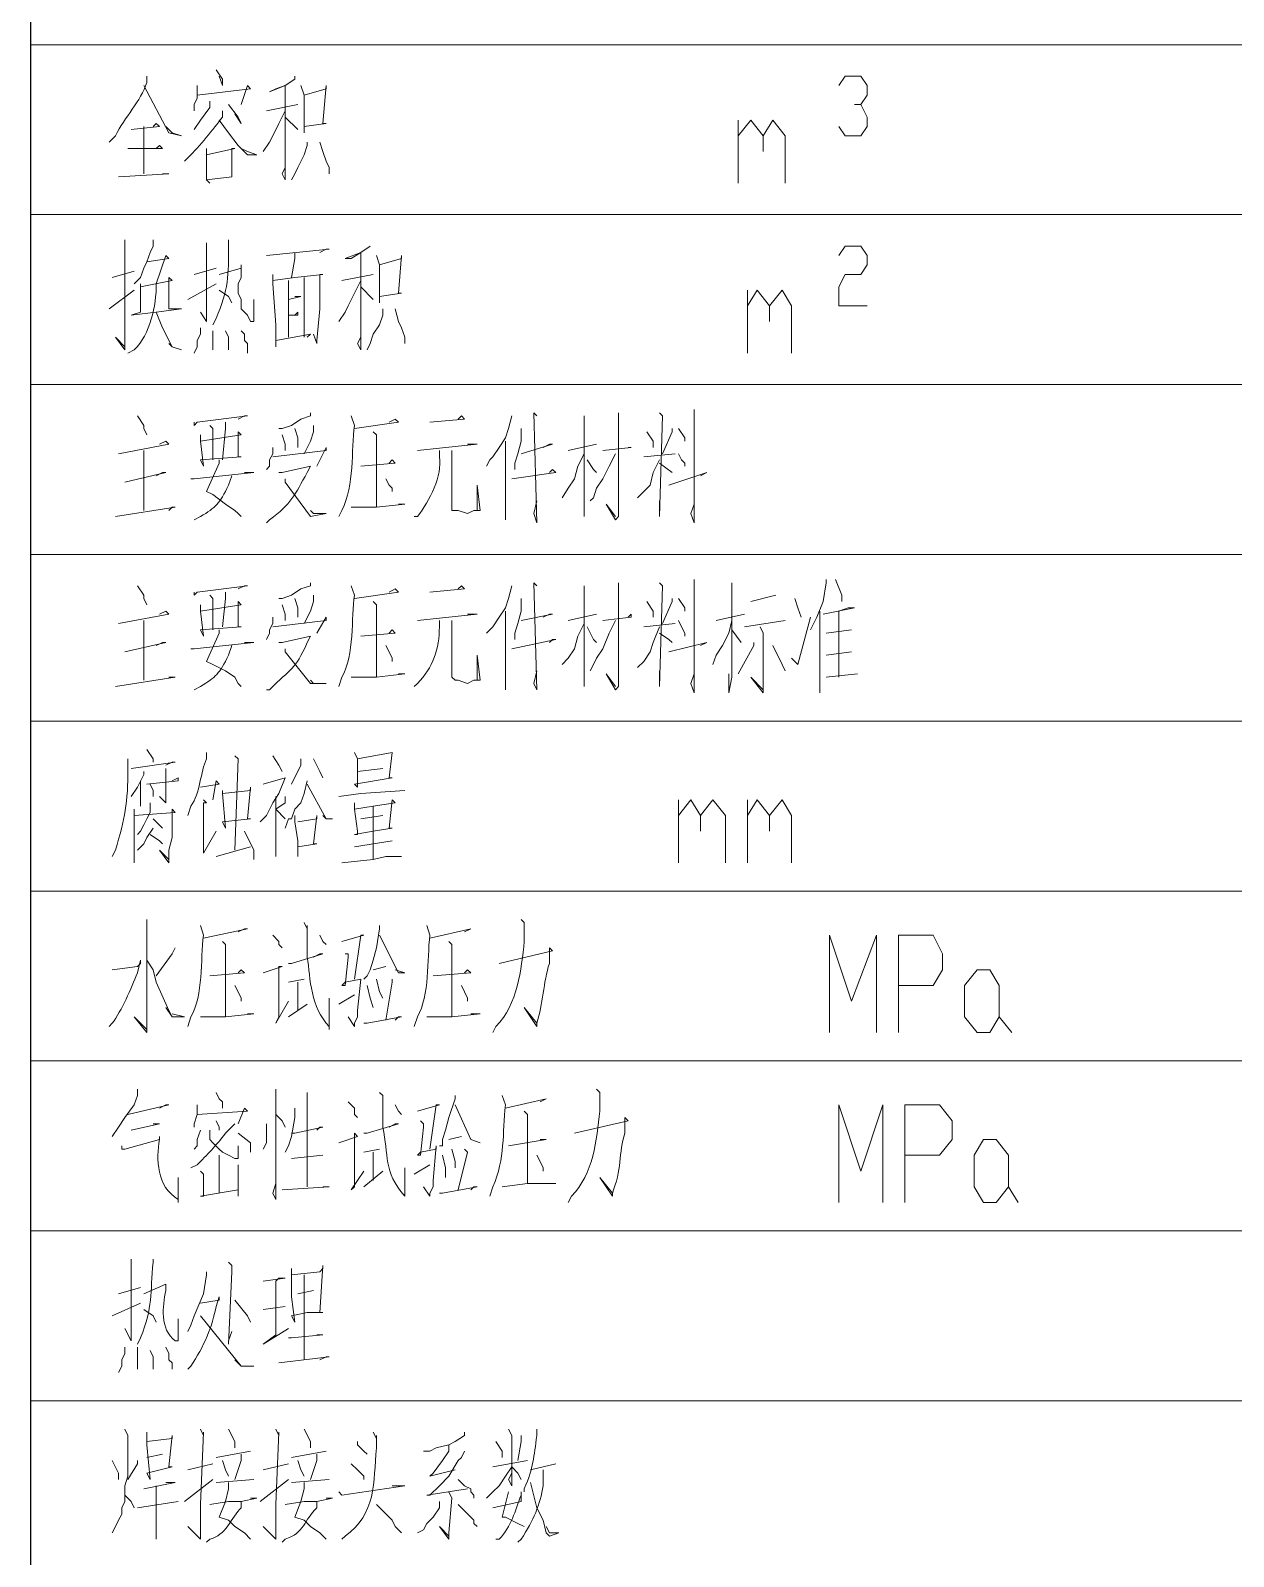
# Model space of a CAD drawing. Header units: millimetres. Extents: x 1435 to 2259, y 1083 to 2249.
# Drawn here: x 2074.3 to 2143.2, y 2023.4 to 2110.7 of the extents above; entities that cross this region are included whole.
import ezdxf

# ---------------------------------------------------------------- set-up
doc = ezdxf.new("R2010")
doc.units = ezdxf.units.MM
doc.layers.add('1', color=7, linetype='Continuous')

msp = doc.modelspace()

# ---------------------------------------------------------------- linework, layer by layer
at = {"layer": '1', "color": 0, "lineweight": 25}
msp.add_lwpolyline([(2240.665, 1828.579), (2240.665, 2230.699), (2074.345, 2230.699), (2074.345, 1760.539)], dxfattribs=at)
at = {"layer": '1', "color": 0, "lineweight": 9}
for points in [[(2240.665, 2109.919), (2074.345, 2109.919)], [(2084.965, 2108.479), (2085.325, 2107.939), (2085.325, 2107.579), (2085.145, 2108.119)], [(2080.825, 2107.579), (2082.265, 2104.879), (2082.985, 2104.699), (2082.445, 2104.879), (2082.085, 2105.239)], [(2083.885, 2107.579), (2083.885, 2106.859), (2083.705, 2106.499), (2083.705, 2106.139), (2083.705, 2106.499), (2083.885, 2106.859)], [(2083.885, 2107.039), (2086.945, 2107.399), (2086.765, 2107.579), (2086.405, 2106.499)], [(2089.465, 2108.119), (2089.465, 2107.939), (2088.925, 2107.579), (2088.385, 2107.399), (2088.025, 2107.219), (2088.925, 2107.579), (2088.925, 2102.179), (2088.745, 2102.539), (2088.925, 2102.899)], [(2089.825, 2107.579), (2090.005, 2107.039), (2090.005, 2104.879), (2090.005, 2105.239), (2091.265, 2105.419), (2091.085, 2105.419), (2091.265, 2107.579), (2091.265, 2107.399), (2090.005, 2107.039)], [(2120.605, 2107.579), (2120.965, 2108.119), (2121.865, 2108.119), (2122.225, 2107.579), (2122.225, 2107.039), (2121.865, 2106.499), (2121.505, 2106.499)], [(2084.605, 2106.679), (2084.605, 2106.319), (2084.065, 2105.599), (2083.705, 2105.059)], [(2085.685, 2106.499), (2086.225, 2105.779), (2086.405, 2105.419), (2086.045, 2105.959)], [(2088.925, 2106.139), (2088.565, 2105.419), (2088.205, 2104.699), (2088.025, 2104.339), (2087.665, 2103.799)], [(2087.845, 2106.139), (2089.645, 2106.499)], [(2088.925, 2105.779), (2089.645, 2105.059)], [(2121.865, 2106.499), (2122.225, 2105.779), (2122.225, 2105.239), (2121.865, 2104.699), (2120.965, 2104.699), (2120.605, 2105.239)], [(2080.105, 2105.059), (2081.725, 2105.239), (2081.545, 2105.419), (2081.365, 2105.239)], [(2080.825, 2105.239), (2080.825, 2102.539)], [(2085.145, 2105.599), (2085.685, 2104.879), (2086.225, 2104.159), (2086.765, 2103.619), (2087.305, 2103.619), (2086.765, 2103.799), (2086.405, 2103.979)], [(2114.845, 2101.999), (2114.845, 2105.599)], [(2114.845, 2104.699), (2115.565, 2105.599), (2116.285, 2104.699), (2116.285, 2103.799)], [(2116.285, 2104.699), (2116.825, 2105.599), (2117.545, 2104.699), (2117.545, 2101.999)], [(2079.925, 2103.979), (2081.905, 2103.979), (2081.725, 2104.159), (2081.545, 2103.979)], [(2084.425, 2103.979), (2084.425, 2103.619), (2084.425, 2102.179), (2084.605, 2101.999), (2084.425, 2102.179), (2085.865, 2102.359), (2085.865, 2102.359), (2085.865, 2103.979), (2086.045, 2103.979), (2084.425, 2103.619)], [(2090.185, 2104.339), (2090.185, 2104.159), (2090.005, 2103.619), (2089.645, 2102.899), (2089.465, 2102.539), (2089.285, 2102.179)], [(2090.905, 2104.339), (2091.085, 2103.799), (2091.265, 2103.259), (2091.445, 2102.899), (2091.445, 2102.719), (2091.445, 2102.539)], [(2079.385, 2102.359), (2082.265, 2102.539), (2082.085, 2102.539), (2081.905, 2102.539)], [(2240.665, 2100.199), (2074.345, 2100.199)], [(2079.745, 2098.759), (2079.745, 2098.399), (2079.745, 2098.579), (2079.745, 2092.459), (2079.205, 2093.179), (2079.745, 2092.639)], [(2080.285, 2096.239), (2080.645, 2096.599), (2080.825, 2097.139), (2081.005, 2097.499), (2081.185, 2098.039), (2081.365, 2098.399), (2081.365, 2098.759)], [(2084.425, 2098.579), (2084.425, 2094.079), (2084.065, 2094.619)], [(2087.845, 2097.859), (2091.445, 2098.219), (2091.265, 2098.219), (2090.905, 2098.039)], [(2089.465, 2098.039), (2089.465, 2097.679), (2089.285, 2096.599)], [(2093.785, 2098.399), (2093.785, 2098.399), (2093.245, 2098.039), (2092.705, 2097.679), (2092.345, 2097.679), (2093.245, 2098.039), (2093.245, 2092.459), (2093.065, 2092.819), (2093.245, 2093.179)], [(2094.145, 2097.859), (2094.325, 2097.319), (2094.325, 2095.159), (2094.325, 2095.519), (2095.585, 2095.699), (2095.405, 2095.699), (2095.585, 2097.859), (2095.585, 2097.679), (2094.325, 2097.319)], [(2120.605, 2097.859), (2120.965, 2098.399), (2121.865, 2098.399), (2122.225, 2097.859), (2122.225, 2097.319), (2121.865, 2096.779), (2120.965, 2096.779), (2120.605, 2096.059), (2120.605, 2094.979), (2122.225, 2094.979)], [(2079.025, 2096.599), (2080.285, 2096.959)], [(2083.705, 2096.779), (2084.965, 2097.139)], [(2085.145, 2096.779), (2086.405, 2097.139), (2086.405, 2097.319), (2086.405, 2096.599), (2086.225, 2096.239), (2086.225, 2095.699), (2086.405, 2095.339), (2086.405, 2095.159), (2086.405, 2094.799), (2086.585, 2094.619), (2086.765, 2094.439), (2086.945, 2094.079), (2087.125, 2094.079), (2087.125, 2095.339)], [(2082.265, 2092.819), (2082.445, 2092.639), (2082.985, 2092.459), (2082.445, 2092.639), (2081.905, 2093.719), (2081.545, 2094.619), (2082.985, 2094.799), (2082.805, 2094.799), (2082.265, 2094.799), (2082.265, 2096.599), (2082.445, 2096.419), (2080.645, 2096.059), (2080.645, 2096.239), (2080.645, 2096.059), (2080.645, 2094.619), (2080.105, 2094.439), (2081.545, 2094.619)], [(2083.345, 2095.339), (2084.965, 2096.239)], [(2088.205, 2096.779), (2088.205, 2096.239), (2088.385, 2093.899), (2088.385, 2092.639), (2088.385, 2092.999), (2090.365, 2093.359), (2090.365, 2093.359), (2090.185, 2093.179)], [(2090.545, 2093.359), (2090.725, 2092.819), (2090.725, 2092.999), (2090.905, 2094.799), (2090.905, 2096.779), (2091.085, 2096.779), (2089.465, 2096.599), (2088.205, 2096.419)], [(2089.105, 2096.419), (2089.105, 2093.179)], [(2090.005, 2096.599), (2090.005, 2093.179)], [(2093.245, 2096.419), (2092.885, 2095.699), (2092.525, 2094.979), (2092.345, 2094.619), (2091.985, 2094.079)], [(2092.165, 2096.419), (2093.965, 2096.779)], [(2078.845, 2094.799), (2080.285, 2095.879)], [(2085.145, 2095.879), (2085.685, 2095.519), (2085.865, 2095.159)], [(2089.105, 2095.339), (2089.825, 2095.519), (2089.645, 2095.519), (2089.465, 2095.519)], [(2093.245, 2096.059), (2093.965, 2095.339)], [(2115.385, 2092.279), (2115.385, 2095.879)], [(2115.385, 2094.979), (2115.925, 2095.879), (2116.645, 2094.979), (2116.645, 2094.079)], [(2116.645, 2094.979), (2117.365, 2095.879), (2117.905, 2094.979), (2117.905, 2092.279)], [(2089.105, 2094.439), (2089.645, 2094.439), (2089.645, 2094.619), (2089.465, 2094.439)], [(2094.505, 2094.799), (2094.505, 2094.439), (2094.325, 2093.899), (2093.965, 2093.359), (2093.785, 2092.819), (2093.605, 2092.459)], [(2095.225, 2094.799), (2095.405, 2094.079), (2095.585, 2093.719), (2095.765, 2093.179), (2095.765, 2092.999), (2095.765, 2092.819)], [(2084.065, 2093.719), (2084.065, 2093.359), (2083.885, 2092.999), (2083.885, 2092.639), (2083.705, 2092.279)], [(2084.785, 2093.539), (2084.785, 2092.819), (2084.785, 2092.459)], [(2085.505, 2093.539), (2085.685, 2093.179), (2085.685, 2092.819), (2085.685, 2092.459)], [(2086.405, 2093.539), (2086.585, 2093.359), (2086.585, 2092.999), (2086.765, 2092.819), (2086.765, 2092.459), (2086.765, 2092.279)], [(2240.665, 2090.479), (2074.345, 2090.479)], [(2080.465, 2088.679), (2080.825, 2088.139), (2080.825, 2087.959), (2081.005, 2087.599)], [(2083.705, 2088.319), (2083.705, 2088.139), (2083.885, 2088.319), (2086.765, 2088.679), (2086.585, 2088.679), (2086.225, 2088.499)], [(2085.505, 2088.319), (2085.505, 2087.959), (2085.325, 2086.159)], [(2090.365, 2088.859), (2090.365, 2088.679), (2089.825, 2088.499), (2089.285, 2088.139), (2088.745, 2087.959), (2088.565, 2087.959)], [(2092.885, 2087.959), (2095.405, 2088.319), (2095.225, 2088.499), (2094.865, 2088.319)], [(2097.205, 2088.319), (2099.185, 2088.499), (2099.005, 2088.679), (2098.825, 2088.499)], [(2101.885, 2088.679), (2101.705, 2087.959), (2101.525, 2087.419), (2101.165, 2086.879), (2100.805, 2086.339), (2100.625, 2086.159), (2100.445, 2085.799)], [(2103.145, 2088.859), (2103.325, 2088.679), (2103.145, 2088.859), (2103.325, 2082.559), (2103.145, 2083.099), (2103.325, 2083.819)], [(2106.025, 2088.679), (2106.025, 2088.499), (2106.025, 2082.919), (2106.025, 2083.279), (2106.025, 2084.179)], [(2108.005, 2088.859), (2108.005, 2088.499), (2108.005, 2083.099), (2108.005, 2082.919), (2107.825, 2082.739), (2107.285, 2083.639), (2107.825, 2082.919)], [(2110.345, 2088.859), (2110.525, 2088.679), (2110.345, 2082.919), (2110.345, 2083.279), (2110.345, 2083.819)], [(2112.325, 2089.039), (2112.325, 2088.679), (2112.325, 2082.559), (2112.145, 2083.099), (2112.325, 2083.639)], [(2084.065, 2087.599), (2084.065, 2087.239), (2084.245, 2085.799), (2084.065, 2086.159), (2086.405, 2086.339), (2086.225, 2086.339), (2086.225, 2087.779), (2086.405, 2087.599), (2084.065, 2087.239)], [(2084.605, 2088.139), (2084.785, 2087.959), (2084.785, 2086.159)], [(2088.745, 2087.599), (2088.925, 2087.059), (2088.925, 2086.699)], [(2089.465, 2087.959), (2089.645, 2087.419), (2089.645, 2086.879)], [(2090.545, 2088.139), (2090.545, 2087.779), (2090.365, 2087.239), (2090.005, 2086.519)], [(2093.965, 2087.779), (2094.145, 2087.599), (2094.145, 2087.599), (2094.145, 2083.459)], [(2102.425, 2087.959), (2102.425, 2087.239), (2102.245, 2086.519), (2102.065, 2085.979), (2102.065, 2085.619)], [(2109.625, 2087.779), (2109.985, 2087.239), (2109.985, 2087.059), (2109.985, 2086.879)], [(2111.065, 2087.959), (2111.065, 2087.779), (2110.525, 2086.519)], [(2111.425, 2087.959), (2111.785, 2087.419), (2111.785, 2087.239)], [(2079.385, 2086.519), (2082.265, 2087.059), (2082.085, 2087.239), (2081.725, 2087.059)], [(2080.825, 2086.699), (2080.825, 2083.279)], [(2088.205, 2086.879), (2088.205, 2086.519), (2088.025, 2086.159), (2088.025, 2085.799), (2088.025, 2085.799), (2087.845, 2085.619)], [(2088.205, 2086.339), (2091.265, 2086.699), (2091.265, 2086.879), (2090.725, 2085.799)], [(2096.485, 2086.699), (2099.905, 2087.059), (2099.725, 2087.059), (2099.365, 2087.059)], [(2098.465, 2086.699), (2098.465, 2086.519), (2098.465, 2085.259), (2098.465, 2083.639), (2098.465, 2083.639), (2098.465, 2083.279), (2098.825, 2083.279), (2099.365, 2083.099), (2099.725, 2083.279), (2100.085, 2083.279), (2099.905, 2084.719), (2099.905, 2083.279)], [(2101.525, 2087.239), (2101.525, 2084.179), (2101.525, 2082.739), (2101.525, 2082.919), (2101.525, 2083.639)], [(2102.425, 2086.519), (2104.225, 2087.059), (2104.045, 2087.059), (2103.685, 2086.879)], [(2106.025, 2086.519), (2105.665, 2085.799), (2105.485, 2085.079), (2105.125, 2084.539), (2104.765, 2083.999)], [(2105.125, 2086.699), (2106.745, 2087.059)], [(2107.825, 2086.519), (2107.465, 2085.799), (2107.105, 2085.079), (2106.745, 2084.539), (2106.565, 2083.999), (2106.385, 2083.819)], [(2107.105, 2086.699), (2108.725, 2086.879), (2108.725, 2086.879), (2108.545, 2086.879)], [(2109.445, 2086.339), (2111.245, 2086.519)], [(2111.425, 2086.519), (2111.605, 2086.159), (2111.785, 2085.979), (2111.785, 2085.799)], [(2085.145, 2086.159), (2085.145, 2085.979), (2084.425, 2084.359), (2084.785, 2084.179), (2085.505, 2083.639), (2086.045, 2083.279), (2086.225, 2083.099), (2086.405, 2082.919)], [(2093.245, 2085.799), (2095.225, 2085.979), (2095.045, 2086.159), (2094.865, 2085.979)], [(2101.885, 2085.079), (2104.405, 2085.439), (2104.225, 2085.619), (2104.045, 2085.439)], [(2106.205, 2086.159), (2106.565, 2085.619), (2106.745, 2085.439)], [(2110.345, 2086.159), (2109.985, 2085.439), (2109.805, 2084.719), (2109.085, 2083.999)], [(2110.345, 2085.979), (2111.065, 2085.439)], [(2079.745, 2084.899), (2082.085, 2085.439), (2081.905, 2085.439), (2081.545, 2085.259)], [(2083.525, 2085.079), (2083.525, 2085.079), (2083.705, 2085.079), (2087.125, 2085.439), (2086.945, 2085.439), (2086.585, 2085.439)], [(2088.925, 2085.079), (2088.925, 2084.899), (2090.365, 2082.919), (2091.265, 2083.099), (2090.545, 2083.099), (2090.365, 2083.279)], [(2094.685, 2085.079), (2094.865, 2084.719), (2095.045, 2084.539), (2095.045, 2084.359)], [(2110.885, 2084.719), (2113.045, 2085.439), (2113.045, 2085.439), (2112.685, 2085.259)], [(2079.205, 2082.919), (2082.625, 2083.459), (2082.445, 2083.459), (2082.265, 2083.279)], [(2092.705, 2083.459), (2094.145, 2083.459), (2095.765, 2083.639), (2095.585, 2083.639), (2095.405, 2083.639)], [(2240.665, 2080.759), (2074.345, 2080.759)], [(2080.465, 2078.959), (2080.825, 2078.419), (2080.825, 2078.239), (2081.005, 2077.879)], [(2083.705, 2078.599), (2083.705, 2078.419), (2083.885, 2078.599), (2086.765, 2078.959), (2086.585, 2078.959), (2086.225, 2078.779)], [(2090.365, 2079.139), (2090.365, 2078.959), (2089.825, 2078.779), (2089.285, 2078.419), (2088.745, 2078.239), (2088.565, 2078.239)], [(2092.885, 2078.239), (2095.405, 2078.599), (2095.225, 2078.779), (2094.865, 2078.599)], [(2097.205, 2078.599), (2099.185, 2078.779), (2099.005, 2078.959), (2098.825, 2078.779)], [(2101.885, 2078.959), (2101.705, 2078.239), (2101.525, 2077.699), (2101.165, 2077.159), (2100.805, 2076.619), (2100.625, 2076.439), (2100.445, 2076.259)], [(2103.145, 2079.139), (2103.325, 2078.959), (2103.145, 2079.139), (2103.325, 2073.019), (2103.145, 2073.379), (2103.325, 2074.099)], [(2106.025, 2078.959), (2106.025, 2078.779), (2106.025, 2073.199), (2106.025, 2073.559), (2106.025, 2074.459)], [(2108.005, 2079.139), (2108.005, 2078.779), (2108.005, 2073.379), (2108.005, 2073.199), (2107.825, 2073.019), (2107.285, 2073.919), (2107.825, 2073.199)], [(2110.345, 2079.139), (2110.525, 2078.959), (2110.345, 2073.199), (2110.345, 2073.559), (2110.345, 2074.099)], [(2112.325, 2079.319), (2112.325, 2078.959), (2112.325, 2072.839), (2112.145, 2073.379), (2112.325, 2073.919)], [(2114.485, 2079.139), (2114.485, 2073.739), (2114.305, 2072.839), (2114.305, 2073.379), (2114.305, 2073.919)], [(2119.885, 2079.319), (2119.885, 2079.139), (2119.705, 2078.059), (2119.345, 2077.159), (2118.985, 2076.439)], [(2120.425, 2079.319), (2120.785, 2078.419), (2120.785, 2078.059)], [(2084.065, 2077.879), (2084.065, 2077.519), (2084.245, 2076.079), (2084.065, 2076.439), (2086.405, 2076.619), (2086.225, 2076.619), (2086.225, 2078.059), (2086.405, 2077.879), (2084.065, 2077.519)], [(2084.605, 2078.419), (2084.785, 2078.239), (2084.785, 2076.439)], [(2085.505, 2078.599), (2085.505, 2078.239), (2085.325, 2076.619)], [(2088.745, 2077.879), (2088.925, 2077.339), (2088.925, 2076.979)], [(2089.465, 2078.239), (2089.645, 2077.699), (2089.645, 2077.159)], [(2090.545, 2078.419), (2090.545, 2078.059), (2090.365, 2077.519), (2090.005, 2076.799)], [(2093.965, 2078.059), (2094.145, 2077.879), (2094.145, 2077.879), (2094.145, 2073.739)], [(2102.425, 2078.239), (2102.425, 2077.519), (2102.245, 2076.799), (2102.065, 2076.259), (2102.065, 2075.899)], [(2109.625, 2078.059), (2109.985, 2077.519), (2109.985, 2077.339), (2109.985, 2077.159)], [(2111.065, 2078.239), (2111.065, 2078.059), (2110.525, 2076.799)], [(2111.425, 2078.239), (2111.785, 2077.699), (2111.785, 2077.519)], [(2115.565, 2078.059), (2117.005, 2078.419)], [(2118.085, 2078.239), (2118.265, 2077.699), (2118.445, 2077.159)], [(2079.385, 2076.799), (2082.265, 2077.339), (2082.085, 2077.519), (2081.725, 2077.339)], [(2080.825, 2076.979), (2080.825, 2073.559)], [(2088.205, 2077.159), (2088.205, 2076.799), (2088.025, 2076.439), (2088.025, 2076.259), (2087.845, 2075.899)], [(2088.205, 2076.619), (2091.265, 2076.979), (2091.265, 2077.159), (2090.725, 2076.259)], [(2096.485, 2076.979), (2099.905, 2077.339), (2099.725, 2077.339), (2099.365, 2077.339)], [(2098.465, 2076.979), (2098.465, 2076.799), (2098.465, 2075.539), (2098.465, 2073.919), (2098.465, 2073.919), (2098.465, 2073.739), (2098.645, 2073.559), (2098.825, 2073.559), (2099.365, 2073.379), (2099.725, 2073.559), (2100.085, 2073.559), (2099.905, 2074.999), (2099.905, 2073.559)], [(2101.525, 2077.519), (2101.525, 2074.459), (2101.525, 2073.019), (2101.525, 2073.379), (2101.525, 2073.919)], [(2102.425, 2076.979), (2104.225, 2077.339), (2104.045, 2077.339), (2103.685, 2077.159)], [(2105.125, 2076.979), (2106.745, 2077.339)], [(2107.825, 2076.979), (2107.465, 2076.259), (2107.105, 2075.359), (2106.745, 2074.819), (2106.565, 2074.459), (2106.385, 2074.099)], [(2107.105, 2076.979), (2108.725, 2077.159), (2108.725, 2077.339), (2108.545, 2077.159)], [(2111.425, 2076.979), (2111.605, 2076.619), (2111.785, 2076.259), (2111.785, 2076.079)], [(2114.485, 2076.979), (2114.305, 2076.259), (2113.945, 2075.539), (2113.585, 2074.999), (2113.405, 2074.459)], [(2113.585, 2076.979), (2115.205, 2077.339)], [(2115.205, 2076.619), (2117.545, 2076.979)], [(2117.905, 2074.819), (2117.905, 2074.819), (2118.265, 2074.459), (2118.985, 2077.159)], [(2119.525, 2077.519), (2119.525, 2073.379), (2119.525, 2072.839), (2119.525, 2073.379)], [(2119.705, 2077.339), (2121.505, 2077.699), (2121.505, 2077.699), (2121.145, 2077.699), (2120.605, 2077.519), (2120.605, 2073.739)], [(2085.145, 2076.439), (2085.145, 2076.259), (2084.425, 2074.639), (2084.785, 2074.459), (2085.505, 2074.099), (2086.045, 2073.739), (2086.225, 2073.379), (2086.405, 2073.199)], [(2093.245, 2076.079), (2095.225, 2076.259), (2095.045, 2076.439), (2094.865, 2076.259)], [(2106.025, 2076.799), (2105.665, 2076.079), (2105.485, 2075.359), (2105.125, 2074.819), (2104.765, 2074.459)], [(2106.205, 2076.619), (2106.565, 2075.899), (2106.745, 2075.719)], [(2110.345, 2076.619), (2109.985, 2075.719), (2109.805, 2075.179), (2109.445, 2074.639), (2109.085, 2074.279)], [(2109.445, 2076.619), (2111.245, 2076.799)], [(2110.345, 2076.259), (2110.885, 2075.899), (2111.065, 2075.719)], [(2114.485, 2076.439), (2115.025, 2075.719)], [(2116.105, 2076.619), (2116.285, 2076.259), (2116.285, 2073.739), (2116.285, 2073.019), (2116.285, 2072.839), (2115.565, 2073.739), (2116.285, 2073.019)], [(2119.885, 2076.259), (2121.325, 2076.439)], [(2079.745, 2075.179), (2082.085, 2075.719), (2081.905, 2075.719), (2081.545, 2075.539)], [(2083.525, 2075.359), (2083.525, 2075.359), (2083.705, 2075.359), (2087.125, 2075.719), (2086.945, 2075.719), (2086.585, 2075.719)], [(2088.925, 2075.359), (2088.925, 2075.179), (2090.365, 2073.379), (2091.265, 2073.379), (2090.545, 2073.379), (2090.365, 2073.559)], [(2094.685, 2075.539), (2094.865, 2075.179), (2095.045, 2074.819), (2095.045, 2074.639)], [(2101.885, 2075.359), (2104.405, 2075.899), (2104.225, 2075.899), (2104.045, 2075.719)], [(2110.885, 2075.179), (2113.045, 2075.719), (2113.045, 2075.719), (2112.685, 2075.539)], [(2115.745, 2075.719), (2115.745, 2075.539), (2114.845, 2073.919)], [(2116.825, 2075.539), (2117.365, 2074.459), (2117.545, 2074.099), (2117.185, 2074.819)], [(2119.885, 2074.999), (2121.325, 2075.179)], [(2079.205, 2073.199), (2082.625, 2073.739), (2082.445, 2073.739), (2082.265, 2073.739)], [(2092.705, 2073.739), (2094.145, 2073.739), (2095.765, 2073.919), (2095.585, 2073.919), (2095.405, 2073.919)], [(2119.885, 2073.739), (2121.685, 2073.919)], [(2240.665, 2071.219), (2074.345, 2071.219)], [(2081.005, 2069.599), (2081.365, 2069.059), (2081.365, 2068.879)], [(2086.045, 2069.239), (2086.225, 2069.059), (2086.225, 2069.059), (2086.045, 2063.839)], [(2088.205, 2069.239), (2088.565, 2068.699), (2088.745, 2068.339)], [(2089.825, 2069.059), (2089.825, 2068.699), (2089.285, 2067.619)], [(2090.545, 2069.059), (2090.905, 2068.339), (2091.085, 2067.979)], [(2092.885, 2069.419), (2093.065, 2069.059), (2093.065, 2067.439), (2092.885, 2067.619), (2095.045, 2067.979), (2094.865, 2067.979), (2095.045, 2069.419), (2095.045, 2069.419), (2093.065, 2069.059)], [(2080.105, 2068.519), (2082.625, 2068.879), (2082.445, 2068.879), (2082.085, 2068.699)], [(2080.825, 2068.339), (2080.825, 2068.159), (2080.465, 2067.439), (2080.105, 2066.899)], [(2082.085, 2068.519), (2082.085, 2068.339), (2082.085, 2066.539), (2081.725, 2066.899)], [(2093.065, 2068.339), (2094.505, 2068.519)], [(2080.645, 2067.799), (2080.645, 2066.359)], [(2081.005, 2067.619), (2082.805, 2067.799), (2082.805, 2067.979), (2082.445, 2067.799)], [(2081.185, 2067.619), (2081.365, 2067.259), (2081.365, 2066.899)], [(2084.065, 2067.439), (2085.145, 2067.619), (2084.965, 2067.799), (2084.785, 2066.719)], [(2085.325, 2067.259), (2085.325, 2067.079), (2085.505, 2065.099), (2085.325, 2065.459), (2086.945, 2065.639), (2086.765, 2065.639), (2086.945, 2067.439), (2086.945, 2067.259), (2086.945, 2067.259), (2085.325, 2067.079)], [(2087.665, 2067.619), (2088.925, 2067.979), (2088.925, 2067.979), (2088.565, 2067.079), (2088.205, 2066.539), (2087.845, 2065.819), (2087.485, 2065.459)], [(2090.185, 2067.799), (2090.005, 2067.079), (2089.825, 2066.539), (2089.465, 2066.179), (2089.285, 2065.639), (2089.105, 2065.639), (2088.925, 2065.099)], [(2090.185, 2067.619), (2091.265, 2065.639), (2091.625, 2065.639), (2091.265, 2065.639), (2091.085, 2065.819)], [(2081.185, 2066.539), (2081.185, 2065.999), (2081.005, 2065.639), (2080.825, 2065.279), (2080.645, 2064.919), (2080.465, 2064.739)], [(2084.245, 2066.719), (2084.425, 2066.539), (2084.245, 2066.539), (2084.245, 2063.659), (2084.245, 2063.659), (2084.965, 2064.919)], [(2088.385, 2066.899), (2088.385, 2063.479), (2088.385, 2063.659), (2088.385, 2064.199)], [(2088.925, 2066.899), (2088.925, 2066.539), (2088.385, 2066.179), (2088.925, 2065.639)], [(2091.985, 2066.899), (2093.245, 2067.079), (2095.765, 2067.259)], [(2092.885, 2066.539), (2092.885, 2066.179), (2093.065, 2064.919), (2093.065, 2064.739), (2092.885, 2064.739), (2093.965, 2064.919), (2095.045, 2065.099), (2094.865, 2065.099), (2095.045, 2066.719), (2095.225, 2066.539), (2093.965, 2066.359), (2092.885, 2066.179)], [(2111.425, 2063.119), (2111.425, 2066.719)], [(2111.425, 2065.819), (2112.145, 2066.719), (2112.685, 2065.819), (2112.685, 2064.919)], [(2112.685, 2065.819), (2113.405, 2066.719), (2114.125, 2065.819), (2114.125, 2063.119)], [(2115.385, 2063.119), (2115.385, 2066.719)], [(2115.385, 2065.819), (2115.925, 2066.719), (2116.645, 2065.819), (2116.645, 2064.919)], [(2116.645, 2065.819), (2117.365, 2066.719), (2117.905, 2065.819), (2117.905, 2063.119)], [(2080.285, 2066.179), (2080.285, 2065.819), (2080.285, 2063.119), (2080.285, 2063.839)], [(2080.285, 2065.819), (2082.625, 2065.999), (2082.445, 2066.179), (2082.445, 2065.639), (2082.445, 2064.559), (2082.265, 2063.839), (2082.265, 2063.479), (2082.265, 2063.119), (2081.725, 2063.839), (2082.265, 2063.299)], [(2081.365, 2065.639), (2081.905, 2065.099)], [(2089.465, 2065.819), (2089.465, 2065.459), (2089.645, 2064.379), (2089.645, 2063.479), (2089.645, 2064.019), (2090.725, 2064.199), (2090.545, 2064.199), (2090.725, 2065.819), (2090.725, 2065.639), (2089.645, 2065.459)], [(2093.245, 2065.639), (2094.505, 2065.819)], [(2093.965, 2066.359), (2093.965, 2063.299)], [(2081.365, 2065.099), (2081.005, 2064.559), (2080.825, 2064.199), (2080.465, 2063.839)], [(2081.185, 2064.739), (2081.725, 2064.379), (2081.905, 2064.199)], [(2086.585, 2064.919), (2087.125, 2063.839), (2087.125, 2063.659), (2087.125, 2063.299)], [(2084.965, 2063.479), (2086.945, 2064.019)], [(2092.885, 2064.019), (2095.045, 2064.379)], [(2092.165, 2063.119), (2093.965, 2063.299), (2094.685, 2063.479), (2095.585, 2063.479), (2095.585, 2063.479), (2095.045, 2063.479)], [(2240.665, 2061.499), (2074.345, 2061.499)], [(2081.005, 2059.879), (2081.005, 2059.339), (2081.005, 2054.119), (2081.005, 2053.579), (2081.005, 2053.399), (2080.285, 2054.299), (2081.005, 2053.579)], [(2094.325, 2059.519), (2094.325, 2059.339), (2094.145, 2058.259), (2093.965, 2057.539), (2093.785, 2056.999), (2093.605, 2056.639), (2093.425, 2056.459)], [(2084.245, 2058.799), (2086.765, 2059.339), (2086.585, 2059.339), (2086.225, 2059.159)], [(2085.325, 2058.619), (2085.505, 2058.439), (2085.505, 2058.439), (2085.505, 2054.299)], [(2088.205, 2058.979), (2088.565, 2058.619), (2088.565, 2058.439), (2088.745, 2058.259)], [(2090.905, 2058.979), (2091.085, 2058.619), (2091.265, 2058.439)], [(2092.165, 2058.619), (2093.425, 2058.979), (2093.245, 2058.979), (2092.885, 2056.459)], [(2094.325, 2058.979), (2095.405, 2056.819), (2095.765, 2056.819), (2095.225, 2056.999)], [(2097.205, 2058.799), (2099.545, 2059.339), (2099.545, 2059.339), (2099.185, 2059.159)], [(2098.285, 2058.619), (2098.465, 2058.439), (2098.465, 2058.439), (2098.465, 2054.299)], [(2120.065, 2053.399), (2120.065, 2058.979), (2121.325, 2055.199), (2122.765, 2058.979), (2122.765, 2053.399)], [(2124.025, 2053.399), (2124.025, 2058.979), (2126.005, 2058.979), (2126.545, 2057.899), (2126.545, 2056.999), (2126.005, 2056.099), (2124.025, 2056.099)], [(2082.625, 2058.259), (2082.445, 2057.899), (2081.545, 2056.639)], [(2089.105, 2057.359), (2089.285, 2057.359), (2089.285, 2057.359), (2091.085, 2057.899), (2090.905, 2057.899), (2090.545, 2057.719)], [(2092.345, 2057.899), (2092.525, 2057.899), (2092.525, 2057.719), (2092.345, 2056.099), (2092.165, 2056.099), (2092.345, 2056.279), (2093.245, 2056.459), (2093.245, 2056.459), (2093.065, 2054.659), (2093.065, 2054.299), (2092.885, 2053.939), (2092.885, 2053.759), (2092.525, 2054.299)], [(2081.005, 2057.539), (2081.365, 2056.999), (2081.545, 2056.279), (2082.265, 2054.659), (2082.445, 2054.299), (2083.165, 2054.299), (2082.445, 2054.479)], [(2084.605, 2056.639), (2086.585, 2056.819), (2086.405, 2056.999), (2086.225, 2056.819)], [(2087.665, 2056.819), (2088.745, 2057.179), (2088.565, 2057.179), (2088.565, 2056.999), (2088.565, 2054.299), (2088.385, 2053.939), (2089.105, 2055.199)], [(2094.685, 2057.179), (2093.965, 2056.999)], [(2097.385, 2056.639), (2099.545, 2056.819), (2099.365, 2056.999), (2099.185, 2056.819)], [(2129.245, 2053.399), (2128.525, 2053.399), (2127.805, 2054.299), (2127.805, 2056.099), (2128.525, 2056.999), (2129.245, 2056.999), (2129.785, 2056.099), (2129.785, 2054.299), (2129.245, 2053.399)], [(2086.045, 2056.099), (2086.225, 2055.739), (2086.405, 2055.379), (2086.405, 2055.199)], [(2089.105, 2056.279), (2090.005, 2056.459)], [(2089.645, 2056.279), (2089.645, 2054.659)], [(2093.605, 2056.099), (2093.785, 2055.379), (2093.965, 2054.839)], [(2094.145, 2056.459), (2094.325, 2055.739), (2094.505, 2055.379)], [(2095.045, 2056.459), (2095.045, 2056.279), (2094.685, 2054.119)], [(2099.005, 2056.099), (2099.185, 2055.739), (2099.365, 2055.379), (2099.365, 2055.199)], [(2091.985, 2055.019), (2092.885, 2055.559)], [(2082.085, 2054.839), (2082.445, 2054.299)], [(2084.065, 2054.299), (2085.505, 2054.299), (2087.125, 2054.479), (2086.945, 2054.479), (2086.765, 2054.479)], [(2089.105, 2054.299), (2090.185, 2055.019)], [(2093.425, 2053.939), (2093.425, 2053.939), (2093.605, 2053.939), (2095.585, 2054.299), (2095.405, 2054.299), (2095.225, 2054.119)], [(2097.025, 2054.299), (2098.465, 2054.299), (2100.085, 2054.479), (2099.905, 2054.479), (2099.545, 2054.479)], [(2129.785, 2054.299), (2130.505, 2053.399)], [(2240.665, 2051.779), (2074.345, 2051.779)], [(2080.465, 2050.159), (2080.465, 2049.799), (2080.285, 2049.259), (2079.745, 2048.539), (2079.385, 2047.999), (2079.025, 2047.459)], [(2084.965, 2049.979), (2085.145, 2049.619), (2085.325, 2049.439), (2085.325, 2049.079)], [(2088.385, 2050.159), (2088.385, 2049.799), (2088.385, 2043.859), (2088.205, 2044.219), (2088.385, 2044.759)], [(2090.185, 2049.979), (2090.185, 2049.619), (2090.185, 2044.579)], [(2079.925, 2048.719), (2082.265, 2049.259), (2082.085, 2049.259), (2081.725, 2049.079)], [(2083.885, 2049.259), (2083.885, 2048.719), (2083.705, 2048.179), (2083.705, 2047.999)], [(2083.885, 2048.719), (2086.765, 2048.899), (2086.585, 2049.079), (2086.225, 2048.179)], [(2089.465, 2049.079), (2089.465, 2048.539), (2089.285, 2047.459), (2089.105, 2046.919), (2088.925, 2046.559)], [(2092.525, 2049.439), (2092.885, 2049.079), (2092.885, 2048.719), (2093.065, 2048.539)], [(2095.225, 2049.259), (2095.405, 2048.899), (2095.585, 2048.719)], [(2096.485, 2048.899), (2097.745, 2049.259), (2097.565, 2049.259), (2097.205, 2046.739)], [(2098.645, 2049.799), (2098.645, 2049.619), (2098.285, 2048.539), (2098.105, 2047.819), (2097.925, 2047.279), (2097.925, 2046.919), (2097.745, 2046.919)], [(2098.645, 2049.259), (2099.545, 2047.279), (2100.085, 2047.099), (2099.545, 2047.279)], [(2101.525, 2049.079), (2103.865, 2049.619), (2103.865, 2049.619), (2103.505, 2049.439)], [(2120.605, 2043.679), (2120.605, 2049.259), (2121.865, 2045.479), (2123.125, 2049.259), (2123.125, 2043.679)], [(2124.385, 2043.679), (2124.385, 2049.259), (2126.365, 2049.259), (2127.085, 2048.359), (2127.085, 2047.279), (2126.365, 2046.379), (2124.385, 2046.379)], [(2080.105, 2047.819), (2080.105, 2047.819), (2080.105, 2047.819), (2081.725, 2048.179), (2081.545, 2048.179), (2081.365, 2048.179)], [(2084.965, 2048.359), (2085.145, 2047.999), (2085.145, 2047.819)], [(2087.845, 2048.179), (2087.845, 2047.279), (2087.845, 2047.099), (2087.665, 2046.739)], [(2088.385, 2048.719), (2088.745, 2048.359), (2088.925, 2047.999)], [(2093.425, 2047.639), (2093.605, 2047.639), (2093.605, 2047.639), (2095.405, 2048.179), (2095.225, 2048.179), (2094.865, 2047.999)], [(2096.665, 2048.359), (2096.845, 2048.179), (2096.845, 2047.999), (2096.665, 2046.379), (2096.485, 2046.379), (2096.665, 2046.559), (2097.565, 2046.739), (2097.565, 2046.919), (2097.385, 2044.939), (2097.385, 2044.579), (2097.205, 2044.219), (2097.205, 2044.039), (2096.845, 2044.579)], [(2102.605, 2048.899), (2102.785, 2048.719), (2102.785, 2048.719), (2102.785, 2044.759)], [(2084.065, 2047.819), (2083.885, 2047.279), (2083.885, 2047.099), (2083.885, 2046.919), (2083.705, 2046.739)], [(2084.605, 2047.819), (2084.605, 2047.279), (2084.785, 2047.099), (2085.145, 2046.739), (2085.325, 2046.559), (2085.685, 2046.379), (2086.045, 2046.199), (2086.225, 2046.199), (2086.225, 2046.919), (2086.225, 2046.199)], [(2086.225, 2047.639), (2086.945, 2047.099), (2086.945, 2046.919), (2086.945, 2046.559)], [(2089.285, 2047.639), (2089.465, 2047.639), (2091.085, 2047.999), (2090.905, 2047.999), (2090.725, 2047.819)], [(2091.985, 2047.099), (2093.065, 2047.459), (2092.885, 2047.639), (2092.885, 2047.279), (2092.885, 2044.579), (2092.705, 2044.399), (2093.425, 2045.479)], [(2099.005, 2047.459), (2098.285, 2047.279)], [(2101.705, 2046.919), (2103.865, 2047.279), (2103.505, 2047.279)], [(2129.605, 2043.679), (2128.885, 2043.679), (2128.345, 2044.579), (2128.345, 2046.379), (2128.885, 2047.279), (2129.605, 2047.279), (2130.325, 2046.379), (2130.325, 2044.579), (2129.605, 2043.679)], [(2085.145, 2046.379), (2085.145, 2046.019), (2085.145, 2044.219)], [(2089.285, 2046.199), (2091.085, 2046.379)], [(2093.425, 2046.559), (2094.325, 2046.739)], [(2093.965, 2046.559), (2093.965, 2044.939)], [(2097.925, 2046.379), (2098.105, 2045.659), (2098.105, 2045.119)], [(2098.465, 2046.739), (2098.645, 2046.019), (2098.645, 2045.659)], [(2099.185, 2046.739), (2099.365, 2046.559), (2098.825, 2044.399)], [(2103.325, 2046.379), (2103.505, 2046.019), (2103.685, 2045.659), (2103.685, 2045.479)], [(2084.065, 2045.479), (2084.245, 2045.299), (2084.245, 2044.039), (2084.065, 2044.039), (2086.225, 2044.399)], [(2086.225, 2045.839), (2086.225, 2045.479), (2086.225, 2044.039)], [(2093.425, 2044.579), (2094.505, 2045.479)], [(2096.305, 2045.299), (2097.205, 2045.839)], [(2088.745, 2044.399), (2091.445, 2044.579), (2091.265, 2044.579), (2091.085, 2044.579)], [(2097.745, 2044.219), (2097.745, 2044.219), (2097.925, 2044.219), (2099.905, 2044.579), (2099.725, 2044.579), (2099.545, 2044.399)], [(2101.345, 2044.579), (2102.785, 2044.759), (2104.405, 2044.759), (2104.225, 2044.759), (2103.865, 2044.759)], [(2130.325, 2044.579), (2130.865, 2043.679)], [(2240.665, 2042.059), (2074.345, 2042.059)], [(2080.105, 2040.439), (2080.105, 2035.759), (2079.745, 2036.479)], [(2085.685, 2040.259), (2085.865, 2040.079), (2085.865, 2039.719), (2085.685, 2035.579), (2085.685, 2035.759), (2085.865, 2036.299)], [(2084.425, 2039.719), (2084.425, 2039.539), (2084.245, 2038.459), (2083.705, 2037.199), (2083.525, 2036.659), (2083.345, 2036.299)], [(2087.665, 2039.179), (2088.925, 2039.359), (2088.925, 2039.359), (2088.565, 2039.359), (2088.385, 2039.179), (2088.385, 2036.119), (2087.665, 2035.579), (2089.105, 2036.479)], [(2089.285, 2039.899), (2089.285, 2039.539), (2089.285, 2038.279), (2089.465, 2036.839), (2089.285, 2037.199), (2090.185, 2037.379), (2091.085, 2037.379), (2090.905, 2037.379), (2091.085, 2040.079), (2091.085, 2039.899), (2090.905, 2039.719), (2089.285, 2039.539)], [(2090.005, 2039.539), (2090.005, 2034.679)], [(2079.385, 2038.459), (2080.645, 2038.819)], [(2089.645, 2038.459), (2090.545, 2038.639)], [(2079.025, 2037.199), (2080.645, 2037.919)], [(2086.045, 2038.099), (2086.045, 2038.099), (2086.765, 2037.199), (2086.945, 2036.839)], [(2088.925, 2037.739), (2087.665, 2037.559)], [(2080.825, 2037.559), (2081.365, 2037.199), (2081.545, 2036.839)], [(2084.065, 2037.199), (2086.405, 2034.319), (2087.125, 2034.319), (2086.405, 2034.319), (2086.045, 2034.679)], [(2089.105, 2035.939), (2089.285, 2035.939), (2091.085, 2036.119), (2090.725, 2036.119)], [(2079.745, 2035.399), (2079.745, 2035.039), (2079.565, 2034.679), (2079.565, 2034.319), (2079.385, 2033.959)], [(2080.465, 2035.399), (2080.465, 2034.679), (2080.465, 2034.139)], [(2081.185, 2035.219), (2081.365, 2034.859), (2081.365, 2034.679), (2081.365, 2034.319), (2081.365, 2034.139)], [(2082.085, 2035.399), (2082.265, 2035.039), (2082.265, 2034.679), (2082.445, 2034.499), (2082.445, 2034.139), (2082.445, 2034.139)], [(2088.565, 2034.499), (2091.445, 2034.859), (2091.265, 2034.859), (2090.905, 2034.679)], [(2240.665, 2032.339), (2074.345, 2032.339)], [(2079.745, 2030.719), (2079.925, 2030.359), (2079.925, 2030.179), (2079.925, 2028.019), (2079.745, 2027.479), (2079.745, 2027.119), (2079.745, 2026.579), (2079.565, 2026.219), (2079.565, 2025.859), (2079.385, 2025.499), (2079.205, 2025.139), (2079.025, 2024.779)], [(2084.065, 2030.719), (2084.245, 2030.359), (2084.245, 2030.539), (2084.065, 2026.399), (2084.065, 2024.599), (2084.065, 2024.419), (2083.345, 2025.139), (2084.065, 2024.419)], [(2085.685, 2030.719), (2086.045, 2029.999), (2086.045, 2029.639)], [(2088.385, 2030.719), (2088.565, 2030.359), (2088.565, 2030.539), (2088.385, 2026.399), (2088.385, 2024.779), (2088.385, 2024.419), (2087.665, 2025.139), (2088.385, 2024.419)], [(2090.005, 2030.719), (2090.365, 2029.999), (2090.365, 2029.639)], [(2101.705, 2030.719), (2101.885, 2030.359), (2101.885, 2027.479), (2101.705, 2027.839), (2101.885, 2028.199)], [(2081.005, 2030.539), (2081.005, 2029.819), (2081.185, 2027.839), (2081.005, 2028.199), (2082.445, 2028.559), (2082.265, 2028.559), (2082.445, 2030.359), (2082.445, 2030.179), (2081.005, 2029.999)], [(2093.065, 2029.999), (2093.065, 2029.819), (2093.425, 2029.459), (2093.605, 2029.279)], [(2099.185, 2030.539), (2099.185, 2030.359), (2098.645, 2029.999), (2098.285, 2029.819), (2097.565, 2029.639), (2097.205, 2029.459), (2096.845, 2029.459)], [(2098.285, 2029.819), (2098.285, 2029.459), (2097.925, 2028.919), (2097.385, 2028.199), (2097.205, 2028.019), (2098.645, 2028.379)], [(2100.985, 2029.999), (2101.345, 2029.459), (2101.345, 2029.099)], [(2102.425, 2030.359), (2102.425, 2029.999), (2102.245, 2028.919)], [(2079.025, 2028.919), (2079.385, 2028.199), (2079.385, 2028.019), (2079.385, 2027.839)], [(2080.465, 2028.919), (2080.465, 2028.739), (2079.925, 2027.839)], [(2081.005, 2029.099), (2081.905, 2029.279)], [(2084.965, 2029.099), (2086.945, 2029.459)], [(2085.325, 2028.919), (2085.505, 2028.379), (2085.685, 2028.019)], [(2086.405, 2029.279), (2086.405, 2028.919), (2086.045, 2027.839)], [(2089.285, 2029.099), (2091.265, 2029.459)], [(2089.645, 2028.919), (2089.825, 2028.379), (2090.005, 2028.019)], [(2090.725, 2029.279), (2090.725, 2028.919), (2090.365, 2027.839)], [(2099.185, 2029.459), (2099.005, 2029.099), (2098.825, 2028.919), (2098.285, 2028.019), (2097.745, 2027.479), (2097.205, 2026.939), (2097.025, 2026.939), (2099.365, 2027.299)], [(2100.805, 2028.559), (2102.785, 2028.919)], [(2083.345, 2028.379), (2084.785, 2028.739)], [(2087.665, 2028.379), (2089.105, 2028.739)], [(2092.705, 2028.739), (2093.065, 2028.379), (2093.425, 2028.019), (2093.425, 2027.839)], [(2101.885, 2028.559), (2101.525, 2028.019), (2101.165, 2027.479), (2100.805, 2027.119), (2100.445, 2026.759)], [(2101.885, 2028.559), (2102.245, 2028.199), (2102.425, 2027.839)], [(2102.965, 2028.379), (2104.405, 2028.739)], [(2080.825, 2027.299), (2082.625, 2027.659), (2082.445, 2027.659), (2082.085, 2027.659)], [(2081.545, 2027.479), (2081.545, 2024.419), (2081.545, 2025.139)], [(2083.165, 2026.579), (2084.785, 2027.839)], [(2084.965, 2027.659), (2087.125, 2027.839)], [(2085.685, 2027.659), (2085.685, 2027.299), (2085.505, 2026.579), (2085.145, 2025.679), (2085.685, 2025.499), (2086.045, 2025.139), (2086.585, 2024.779), (2086.945, 2024.419)], [(2087.485, 2026.579), (2089.105, 2027.839)], [(2089.285, 2027.659), (2091.445, 2027.839)], [(2090.005, 2027.659), (2090.005, 2027.299), (2089.825, 2026.579), (2089.465, 2025.679), (2090.005, 2025.499), (2090.365, 2025.139), (2090.905, 2024.779), (2091.265, 2024.419)], [(2091.985, 2027.119), (2092.165, 2026.939), (2092.165, 2026.939), (2095.765, 2027.479), (2095.585, 2027.479), (2095.045, 2027.479)], [(2098.285, 2027.119), (2098.465, 2026.759), (2098.285, 2024.779), (2098.285, 2024.419), (2097.745, 2025.139), (2098.285, 2024.599)], [(2098.825, 2027.839), (2099.185, 2027.479), (2099.545, 2027.299), (2099.545, 2027.119), (2099.725, 2026.939), (2099.725, 2026.759)], [(2101.705, 2027.119), (2101.345, 2025.679), (2101.525, 2025.679), (2102.245, 2025.319), (2102.605, 2025.139)], [(2102.965, 2027.659), (2102.965, 2027.659), (2103.325, 2026.219), (2103.685, 2025.499), (2103.865, 2024.779), (2104.045, 2024.599), (2104.585, 2024.779), (2104.045, 2024.779), (2103.865, 2025.139)], [(2079.745, 2026.939), (2080.105, 2026.579), (2080.285, 2026.219)], [(2080.465, 2026.219), (2082.805, 2026.579)], [(2084.605, 2026.399), (2085.685, 2026.579), (2086.405, 2026.579), (2087.305, 2026.759), (2087.305, 2026.759), (2086.945, 2026.759)], [(2088.925, 2026.399), (2090.005, 2026.579), (2090.725, 2026.579), (2091.625, 2026.759), (2091.625, 2026.759), (2091.265, 2026.759)], [(2094.145, 2026.399), (2094.505, 2026.039), (2095.045, 2025.499), (2095.225, 2025.139), (2095.405, 2024.959), (2095.585, 2024.779), (2095.225, 2025.139)], [(2097.745, 2026.579), (2097.745, 2026.219), (2097.385, 2025.679), (2097.025, 2025.319), (2096.845, 2024.959), (2096.485, 2024.779)], [(2098.825, 2026.399), (2099.545, 2025.679), (2099.725, 2025.499), (2099.725, 2025.319), (2099.905, 2025.139)]]:
    msp.add_lwpolyline(points, dxfattribs=at)
for points, knots in [([(2081.005, 2108.119), (2081.005, 2108.119), (2081.005, 2107.759), (2081.005, 2107.759), (2080.645, 2106.679), (2079.745, 2105.779), (2079.205, 2104.699), (2079.205, 2104.699), (2078.845, 2104.339), (2078.845, 2104.339)], [0, 0, 0, 0, 1, 1, 1, 2, 2, 2, 3, 3, 3, 3]), ([(2085.325, 2106.139), (2085.325, 2106.139), (2085.325, 2105.779), (2085.325, 2105.779), (2084.785, 2105.059), (2084.065, 2104.159), (2083.345, 2103.439), (2083.345, 2103.439), (2083.165, 2103.259), (2083.165, 2103.259)], [0, 0, 0, 0, 1, 1, 1, 2, 2, 2, 3, 3, 3, 3]), ([(2085.685, 2098.759), (2085.685, 2098.759), (2085.685, 2098.399), (2085.685, 2098.399), (2085.685, 2096.779), (2085.685, 2095.879), (2084.965, 2094.259), (2084.965, 2094.259), (2084.785, 2093.899), (2084.785, 2093.899)], [0, 0, 0, 0, 1, 1, 1, 2, 2, 2, 3, 3, 3, 3]), ([(2081.005, 2097.499), (2081.005, 2097.499), (2082.265, 2097.679), (2082.265, 2097.679), (2082.265, 2097.679), (2082.085, 2097.859), (2082.085, 2097.859), (2082.085, 2097.859), (2081.545, 2096.239), (2081.545, 2096.239), (2081.545, 2094.979), (2081.185, 2093.359), (2080.285, 2092.459), (2080.285, 2092.459), (2079.925, 2092.279), (2079.925, 2092.279)], [0, 0, 0, 0, 1, 1, 1, 2, 2, 2, 3, 3, 3, 4, 4, 4, 5, 5, 5, 5]), ([(2092.705, 2088.679), (2092.705, 2088.679), (2092.885, 2088.139), (2092.885, 2088.139), (2092.705, 2086.699), (2092.885, 2084.719), (2092.165, 2083.279), (2092.165, 2083.279), (2091.985, 2082.919), (2091.985, 2082.919)], [0, 0, 0, 0, 1, 1, 1, 2, 2, 2, 3, 3, 3, 3]), ([(2097.745, 2086.699), (2097.745, 2086.699), (2097.745, 2086.339), (2097.745, 2086.339), (2097.925, 2085.259), (2097.205, 2083.819), (2096.485, 2082.919), (2096.485, 2082.919), (2096.305, 2082.919), (2096.305, 2082.919)], [0, 0, 0, 0, 1, 1, 1, 2, 2, 2, 3, 3, 3, 3]), ([(2088.565, 2085.439), (2088.565, 2085.439), (2088.745, 2085.439), (2088.745, 2085.439), (2088.745, 2085.439), (2090.365, 2085.799), (2090.365, 2085.799), (2090.365, 2085.799), (2090.365, 2085.799), (2090.365, 2085.799), (2090.365, 2085.799), (2090.185, 2085.439), (2090.185, 2085.439), (2089.465, 2084.179), (2089.285, 2083.639), (2088.025, 2082.739), (2088.025, 2082.739), (2087.845, 2082.559), (2087.845, 2082.559)], [0, 0, 0, 0, 1, 1, 1, 2, 2, 2, 3, 3, 3, 4, 4, 4, 5, 5, 5, 6, 6, 6, 6]), ([(2085.865, 2085.259), (2085.865, 2085.259), (2085.685, 2084.719), (2085.685, 2084.719), (2085.145, 2083.639), (2084.965, 2083.459), (2084.065, 2082.919), (2084.065, 2082.919), (2083.705, 2082.739), (2083.705, 2082.739)], [0, 0, 0, 0, 1, 1, 1, 2, 2, 2, 3, 3, 3, 3]), ([(2092.705, 2078.959), (2092.705, 2078.959), (2092.885, 2078.419), (2092.885, 2078.419), (2092.705, 2077.159), (2092.885, 2074.999), (2092.165, 2073.739), (2092.165, 2073.739), (2091.985, 2073.199), (2091.985, 2073.199)], [0, 0, 0, 0, 1, 1, 1, 2, 2, 2, 3, 3, 3, 3]), ([(2097.745, 2076.979), (2097.745, 2076.979), (2097.745, 2076.619), (2097.745, 2076.619), (2097.745, 2075.359), (2097.385, 2074.279), (2096.485, 2073.379), (2096.485, 2073.379), (2096.305, 2073.199), (2096.305, 2073.199)], [0, 0, 0, 0, 1, 1, 1, 2, 2, 2, 3, 3, 3, 3]), ([(2088.565, 2075.719), (2088.565, 2075.719), (2088.745, 2075.719), (2088.745, 2075.719), (2088.745, 2075.719), (2090.365, 2076.079), (2090.365, 2076.079), (2090.365, 2076.079), (2090.365, 2076.079), (2090.365, 2076.079), (2090.365, 2076.079), (2090.185, 2075.719), (2090.185, 2075.719), (2089.465, 2074.099), (2089.285, 2074.279), (2088.025, 2073.019), (2088.025, 2073.019), (2087.845, 2073.019), (2087.845, 2073.019)], [0, 0, 0, 0, 1, 1, 1, 2, 2, 2, 3, 3, 3, 4, 4, 4, 5, 5, 5, 6, 6, 6, 6]), ([(2085.865, 2075.539), (2085.865, 2075.539), (2085.685, 2074.999), (2085.685, 2074.999), (2085.145, 2073.919), (2084.965, 2073.739), (2084.065, 2073.199), (2084.065, 2073.199), (2083.705, 2073.019), (2083.705, 2073.019)], [0, 0, 0, 0, 1, 1, 1, 2, 2, 2, 3, 3, 3, 3]), ([(2079.925, 2069.059), (2079.925, 2069.059), (2079.925, 2068.519), (2079.925, 2068.519), (2079.925, 2066.539), (2079.745, 2065.639), (2079.205, 2063.839), (2079.205, 2063.839), (2079.025, 2063.479), (2079.025, 2063.479)], [0, 0, 0, 0, 1, 1, 1, 2, 2, 2, 3, 3, 3, 3]), ([(2084.425, 2069.419), (2084.425, 2069.419), (2084.425, 2069.059), (2084.425, 2069.059), (2084.065, 2068.339), (2084.065, 2067.079), (2083.525, 2066.359), (2083.525, 2066.359), (2083.345, 2065.819), (2083.345, 2065.819)], [0, 0, 0, 0, 1, 1, 1, 2, 2, 2, 3, 3, 3, 3]), ([(2084.065, 2059.519), (2084.065, 2059.519), (2084.245, 2058.979), (2084.245, 2058.979), (2084.065, 2057.539), (2084.245, 2055.559), (2083.525, 2054.299), (2083.525, 2054.299), (2083.345, 2053.759), (2083.345, 2053.759)], [0, 0, 0, 0, 1, 1, 1, 2, 2, 2, 3, 3, 3, 3]), ([(2090.005, 2059.699), (2090.005, 2059.699), (2090.185, 2059.339), (2090.185, 2059.339), (2090.185, 2059.339), (2090.185, 2059.519), (2090.185, 2059.519), (2090.185, 2059.519), (2090.185, 2057.719), (2090.185, 2057.719), (2090.365, 2056.459), (2090.365, 2054.839), (2091.445, 2053.759), (2091.445, 2053.759), (2091.445, 2053.579), (2091.445, 2053.579), (2091.445, 2053.579), (2091.445, 2055.379), (2091.445, 2055.379), (2091.445, 2055.379), (2091.445, 2053.759), (2091.445, 2053.759)], [0, 0, 0, 0, 1, 1, 1, 2, 2, 2, 3, 3, 3, 4, 4, 4, 5, 5, 5, 6, 6, 6, 7, 7, 7, 7]), ([(2097.025, 2059.519), (2097.025, 2059.519), (2097.205, 2058.979), (2097.205, 2058.979), (2097.025, 2057.539), (2097.205, 2055.559), (2096.485, 2054.299), (2096.485, 2054.299), (2096.305, 2053.759), (2096.305, 2053.759)], [0, 0, 0, 0, 1, 1, 1, 2, 2, 2, 3, 3, 3, 3]), ([(2102.425, 2059.879), (2102.425, 2059.879), (2102.605, 2059.699), (2102.605, 2059.699), (2102.605, 2059.699), (2102.605, 2059.699), (2102.605, 2059.699), (2102.605, 2059.699), (2102.605, 2058.619), (2102.605, 2058.619), (2102.425, 2056.999), (2102.245, 2055.019), (2100.985, 2053.759), (2100.985, 2053.759), (2100.805, 2053.399), (2100.805, 2053.399)], [0, 0, 0, 0, 1, 1, 1, 2, 2, 2, 3, 3, 3, 4, 4, 4, 5, 5, 5, 5]), ([(2101.165, 2057.359), (2101.165, 2057.359), (2104.225, 2058.079), (2104.225, 2058.079), (2104.225, 2058.079), (2104.045, 2058.259), (2104.045, 2058.259), (2104.045, 2058.259), (2104.045, 2057.359), (2104.045, 2057.359), (2103.685, 2056.279), (2103.685, 2055.019), (2103.325, 2053.939), (2103.325, 2053.939), (2103.325, 2053.759), (2103.325, 2053.759), (2103.325, 2053.759), (2102.605, 2054.839), (2102.605, 2054.839), (2102.605, 2054.839), (2103.325, 2053.939), (2103.325, 2053.939)], [0, 0, 0, 0, 1, 1, 1, 2, 2, 2, 3, 3, 3, 4, 4, 4, 5, 5, 5, 6, 6, 6, 7, 7, 7, 7]), ([(2079.025, 2056.999), (2079.025, 2056.999), (2080.465, 2057.179), (2080.465, 2057.179), (2080.465, 2057.179), (2080.645, 2057.359), (2080.645, 2057.359), (2080.645, 2057.359), (2080.645, 2057.539), (2080.645, 2057.539), (2080.645, 2057.539), (2080.465, 2056.819), (2080.465, 2056.819), (2080.105, 2055.919), (2079.565, 2054.659), (2079.025, 2053.939), (2079.025, 2053.939), (2078.845, 2053.759), (2078.845, 2053.759)], [0, 0, 0, 0, 1, 1, 1, 2, 2, 2, 3, 3, 3, 4, 4, 4, 5, 5, 5, 6, 6, 6, 6]), ([(2094.325, 2049.979), (2094.325, 2049.979), (2094.505, 2049.799), (2094.505, 2049.799), (2094.505, 2049.799), (2094.505, 2049.799), (2094.505, 2049.799), (2094.505, 2049.799), (2094.505, 2047.999), (2094.505, 2047.999), (2094.865, 2046.379), (2094.505, 2045.479), (2095.765, 2044.039), (2095.765, 2044.039), (2095.765, 2044.039), (2095.765, 2044.039), (2095.765, 2044.039), (2095.765, 2045.659), (2095.765, 2045.659), (2095.765, 2045.659), (2095.765, 2044.039), (2095.765, 2044.039)], [0, 0, 0, 0, 1, 1, 1, 2, 2, 2, 3, 3, 3, 4, 4, 4, 5, 5, 5, 6, 6, 6, 7, 7, 7, 7]), ([(2106.745, 2050.159), (2106.745, 2050.159), (2106.925, 2049.979), (2106.925, 2049.979), (2106.925, 2049.979), (2106.925, 2049.979), (2106.925, 2049.979), (2106.925, 2049.979), (2106.925, 2048.899), (2106.925, 2048.899), (2106.745, 2047.279), (2106.565, 2045.299), (2105.305, 2044.039), (2105.305, 2044.039), (2105.125, 2043.679), (2105.125, 2043.679)], [0, 0, 0, 0, 1, 1, 1, 2, 2, 2, 3, 3, 3, 4, 4, 4, 5, 5, 5, 5]), ([(2101.345, 2049.799), (2101.345, 2049.799), (2101.525, 2049.259), (2101.525, 2049.259), (2101.345, 2047.639), (2101.525, 2046.199), (2100.805, 2044.579), (2100.805, 2044.579), (2100.625, 2044.039), (2100.625, 2044.039)], [0, 0, 0, 0, 1, 1, 1, 2, 2, 2, 3, 3, 3, 3]), ([(2086.045, 2048.179), (2086.045, 2048.179), (2085.505, 2047.639), (2085.505, 2047.639), (2084.965, 2046.919), (2084.425, 2046.379), (2083.885, 2045.839), (2083.885, 2045.839), (2083.525, 2045.659), (2083.525, 2045.659)], [0, 0, 0, 0, 1, 1, 1, 2, 2, 2, 3, 3, 3, 3]), ([(2105.485, 2047.639), (2105.485, 2047.639), (2108.545, 2048.359), (2108.545, 2048.359), (2108.545, 2048.359), (2108.365, 2048.539), (2108.365, 2048.539), (2108.365, 2048.539), (2108.365, 2047.639), (2108.365, 2047.639), (2108.005, 2046.559), (2108.185, 2045.479), (2107.645, 2044.219), (2107.645, 2044.219), (2107.645, 2044.039), (2107.645, 2044.039), (2107.645, 2044.039), (2106.925, 2045.119), (2106.925, 2045.119), (2106.925, 2045.119), (2107.645, 2044.219), (2107.645, 2044.219)], [0, 0, 0, 0, 1, 1, 1, 2, 2, 2, 3, 3, 3, 4, 4, 4, 5, 5, 5, 6, 6, 6, 7, 7, 7, 7]), ([(2079.565, 2046.919), (2079.565, 2046.919), (2079.565, 2046.739), (2079.565, 2046.739), (2079.565, 2046.739), (2079.745, 2046.739), (2079.745, 2046.739), (2079.745, 2046.739), (2081.725, 2047.279), (2081.725, 2047.279), (2081.725, 2047.279), (2081.725, 2047.459), (2081.725, 2047.459), (2081.725, 2047.459), (2081.725, 2047.279), (2081.725, 2047.279), (2081.545, 2046.199), (2081.545, 2044.579), (2082.805, 2043.859), (2082.805, 2043.859), (2082.805, 2043.679), (2082.805, 2043.679), (2082.805, 2043.679), (2082.805, 2045.119), (2082.805, 2045.119), (2082.805, 2045.119), (2082.805, 2043.859), (2082.805, 2043.859)], [0, 0, 0, 0, 1, 1, 1, 2, 2, 2, 3, 3, 3, 4, 4, 4, 5, 5, 5, 6, 6, 6, 7, 7, 7, 8, 8, 8, 9, 9, 9, 9]), ([(2081.365, 2040.439), (2081.365, 2040.439), (2081.365, 2040.259), (2081.365, 2040.259), (2081.185, 2038.459), (2081.365, 2037.739), (2080.645, 2035.939), (2080.645, 2035.939), (2080.465, 2035.579), (2080.465, 2035.579)], [0, 0, 0, 0, 1, 1, 1, 2, 2, 2, 3, 3, 3, 3]), ([(2080.825, 2038.459), (2080.825, 2038.459), (2082.085, 2038.999), (2082.085, 2038.999), (2082.085, 2038.999), (2082.085, 2038.999), (2082.085, 2038.999), (2082.085, 2038.999), (2082.085, 2038.639), (2082.085, 2038.639), (2081.905, 2037.739), (2081.725, 2036.479), (2082.625, 2035.759), (2082.625, 2035.759), (2082.805, 2035.759), (2082.805, 2035.759), (2082.805, 2035.759), (2082.805, 2037.019), (2082.805, 2037.019)], [0, 0, 0, 0, 1, 1, 1, 2, 2, 2, 3, 3, 3, 4, 4, 4, 5, 5, 5, 6, 6, 6, 6]), ([(2084.065, 2037.919), (2084.065, 2037.919), (2085.145, 2038.099), (2085.145, 2038.099), (2085.145, 2038.099), (2085.145, 2038.279), (2085.145, 2038.279), (2085.145, 2038.279), (2084.965, 2037.739), (2084.965, 2037.739), (2084.785, 2036.659), (2084.245, 2035.399), (2083.525, 2034.319), (2083.525, 2034.319), (2083.345, 2034.139), (2083.345, 2034.139)], [0, 0, 0, 0, 1, 1, 1, 2, 2, 2, 3, 3, 3, 4, 4, 4, 5, 5, 5, 5]), ([(2103.325, 2030.719), (2103.325, 2030.719), (2103.325, 2030.359), (2103.325, 2030.359), (2103.145, 2029.099), (2103.145, 2028.559), (2102.605, 2027.299), (2102.605, 2027.299), (2102.605, 2027.119), (2102.605, 2027.119)], [0, 0, 0, 0, 1, 1, 1, 2, 2, 2, 3, 3, 3, 3]), ([(2093.965, 2030.539), (2093.965, 2030.539), (2094.145, 2030.179), (2094.145, 2030.179), (2094.145, 2030.179), (2094.145, 2030.359), (2094.145, 2030.359), (2094.145, 2030.359), (2094.145, 2029.639), (2094.145, 2029.639), (2093.965, 2027.659), (2094.145, 2025.859), (2092.345, 2024.599), (2092.345, 2024.599), (2092.165, 2024.419), (2092.165, 2024.419)], [0, 0, 0, 0, 1, 1, 1, 2, 2, 2, 3, 3, 3, 4, 4, 4, 5, 5, 5, 5]), ([(2103.685, 2028.379), (2103.685, 2028.379), (2103.685, 2027.479), (2103.685, 2027.479), (2103.505, 2026.399), (2103.145, 2025.499), (2102.425, 2024.419), (2102.425, 2024.419), (2102.245, 2024.239), (2102.245, 2024.239)], [0, 0, 0, 0, 1, 1, 1, 2, 2, 2, 3, 3, 3, 3]), ([(2100.805, 2026.219), (2100.805, 2026.219), (2102.425, 2026.579), (2102.425, 2026.579), (2102.425, 2026.579), (2102.425, 2027.119), (2102.425, 2027.119), (2102.425, 2027.119), (2102.425, 2026.939), (2102.425, 2026.939), (2102.065, 2026.039), (2101.885, 2025.139), (2101.165, 2024.419), (2101.165, 2024.419), (2100.985, 2024.419), (2100.985, 2024.419)], [0, 0, 0, 0, 1, 1, 1, 2, 2, 2, 3, 3, 3, 4, 4, 4, 5, 5, 5, 5]), ([(2086.405, 2026.579), (2086.405, 2026.579), (2086.405, 2026.219), (2086.405, 2026.219), (2085.865, 2025.679), (2085.505, 2024.599), (2084.605, 2024.419), (2084.605, 2024.419), (2084.425, 2024.239), (2084.425, 2024.239)], [0, 0, 0, 0, 1, 1, 1, 2, 2, 2, 3, 3, 3, 3]), ([(2090.725, 2026.579), (2090.725, 2026.579), (2090.725, 2026.219), (2090.725, 2026.219), (2090.005, 2025.499), (2090.005, 2024.779), (2088.925, 2024.419), (2088.925, 2024.419), (2088.745, 2024.239), (2088.745, 2024.239)], [0, 0, 0, 0, 1, 1, 1, 2, 2, 2, 3, 3, 3, 3])]:
    msp.add_open_spline(points, degree=3, knots=knots, dxfattribs=at)

doc.saveas('drawing.dxf')
